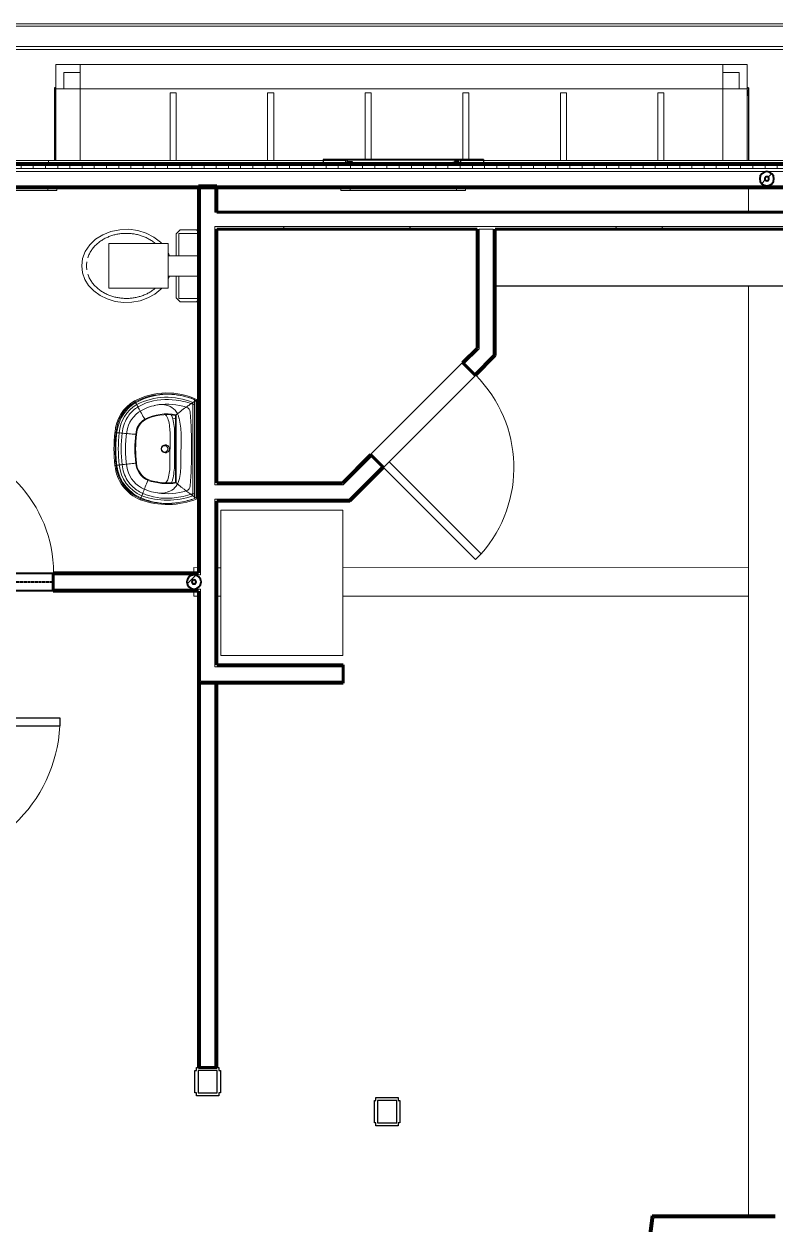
# Model space of a CAD drawing. Header units: inches. Extents: x -467 to 663, y -694 to -94.
# Drawn here: x 169.7 to 354.4, y -422.4 to -127.3 of the extents above; entities that cross this region are included whole.
import ezdxf

# ---------------------------------------------------------------- set-up
doc = ezdxf.new("R2010")
doc.units = ezdxf.units.IN
doc.header["$MEASUREMENT"] = 0
doc.linetypes.add('Hidden 1_8_', pattern=[0.1875, 0.125, -0.0625])
for name, color, linetype, lineweight in [('A-DOOR', 31, 'Continuous', 18), ('A-FLOR', 192, 'Continuous', 18), ('A-GLAZ', 151, 'Continuous', 18), ('A-ROOF-OTLN', 132, 'Continuous', 9), ('A-WALL', 113, 'Continuous', 18), ('A-WALL-PATT', 111, 'Continuous', 60), ('I-WALL', 2, 'Continuous', 18), ('P-SANR-FIXT', 6, 'Continuous', 9), ('Q-CASE', 31, 'Continuous', 9), ('Q-SPCQ', 91, 'Continuous', 9), ('S-BEAM', 12, 'Continuous', 9), ('S-COLS', 52, 'Continuous', 9)]:
    doc.layers.add(name, color=color, linetype=linetype, lineweight=lineweight)
pattern_1 = [(0, (-4388.044, -3140.384), (15.36, 3.84), [0.634, -10.886, 0.634, -10.886, -61.44]), (0, (-4388.044, -3140.384), (15.36, 3.84), [-23.04, 0.634, -22.406, 0.634, -10.886, -26.88]), (0, (-4388.044, -3140.384), (15.36, 3.84), [-57.6, 0.634, -7.046, 0.634, -18.566]), (120, (-4382.284, -3138.464), (-11.0055376, 11.3821502), [0.634, -10.886, 0.634, -10.886, -61.44]), (120, (-4382.284, -3138.464), (-11.0055376, 11.3821502), [-23.04, 0.634, -22.406, 0.634, -10.886, -26.88]), (120, (-4382.284, -3138.464), (-11.0055376, 11.3821502), [-57.6, 0.634, -7.046, 0.634, -18.566]), (240, (-4380.364, -3130.784), (-4.3544624, -15.2221502), [0.634, -10.886, 0.634, -10.886, -61.44]), (240, (-4380.364, -3130.784), (-4.3544624, -15.2221502), [-23.04, 0.634, -22.406, 0.634, -10.886, -26.88]), (240, (-4380.364, -3130.784), (-4.3544624, -15.2221502), [-57.6, 0.634, -7.046, 0.634, -18.566])]
pattern_2 = [(135, (-4388.044, -3140.384), (-4.242641, -4.242641), [])]
pattern_3 = [(0, (-4388.044, -3140.384), (0, 3), []), (90, (-4388.044, -3140.384), (-3, 2e-16), [])]

# ---------------------------------------------------------------- blocks, each defined once
blk = doc.blocks.new('Water Closet - Flush Tank - Private - Flushing Greater than 1_6 gpf-131814-1st Floor')
at = {"layer": 'P-SANR-FIXT'}
for p, q in [((0.5, 8.37), (1, 8.87)), ((1, 8.87), (5, 8.87)), ((5, 8.87), (6, 7.87)), ((0.63, 7.99), (5.38, 7.99)), ((0.63, 2.5), (0.63, 7.99)), ((5.38, 7.99), (5.38, 2.5)), ((6, 7.87), (6, 2.5)), ((7.68, 2.5), (7.99, 3.26)), ((8, -5.5), (8, 5.5)), ((8, 5.5), (22.59, 5.5)), ((22.59, 5.5), (22.59, -5.5)), ((8, 2.5), (0.63, 2.5)), ((0.63, 2.5), (0.63, -2.5)), ((0.63, -8), (0.63, -2.5)), ((0.63, -2.5), (8, -2.5)), ((5.38, -2.5), (5.38, -8)), ((6, -2.5), (6, -7.88)), ((7.99, -3.26), (7.68, -2.5)), ((22.59, -5.5), (8, -5.5)), ((1, -8.88), (0.5, -8.38)), ((5.38, -8), (0.63, -8)), ((6, -7.88), (5, -8.88)), ((5, -8.88), (1, -8.88))]:
    blk.add_line(p, q, dxfattribs=at)
at = {"layer": 'P-SANR-FIXT', "flags": 128}
for points in [[(9.56, 5.51), (9.78, 5.74), (11.25, 6.94), (12.96, 7.89), (14.86, 8.56), (16.88, 8.93), (18.95, 8.98), (20.99, 8.72), (22.94, 8.14), (24.72, 7.28), (26.27, 6.16), (27.54, 4.82), (28.48, 3.31), (29.06, 1.69), (29.25, 0)], [(29.25, 0), (29.02, -1.81), (28.36, -3.55), (27.27, -5.15), (25.82, -6.53), (24.06, -7.64), (22.06, -8.44), (19.9, -8.9), (17.67, -8.99), (15.47, -8.71), (13.38, -8.07), (11.49, -7.1), (9.88, -5.84), (9.56, -5.52)]]:
    blk.add_lwpolyline(points, dxfattribs=at)
at = {"layer": 'P-SANR-FIXT'}
for points, knots in [([(27.74, 2), (27.64, 2.32), (27.39, 2.95), (26.88, 3.83), (26.26, 4.64), (25.55, 5.36), (24.76, 6), (23.91, 6.55), (23.01, 7.01), (22.06, 7.39), (21.09, 7.67), (20.09, 7.87), (19.08, 7.99), (18.07, 8.01), (17.06, 7.96), (16.05, 7.81), (15.06, 7.58), (14.1, 7.26), (13.17, 6.86), (12.28, 6.37), (11.62, 5.89), (11.24, 5.6), (11.14, 5.52)], [-0.9130435, -0.9130435, -0.9130435, -0.9130435, -0.8695652, -0.826087, -0.7826087, -0.7391304, -0.6956522, -0.6521739, -0.6086957, -0.5652174, -0.5217391, -0.4782609, -0.4347826, -0.3913043, -0.3478261, -0.3043478, -0.2608696, -0.2173913, -0.173913, -0.1304348, -0.0869565, -0.0695933, -0.0695933, -0.0695933, -0.0695933]), ([(11.15, -5.51), (11.25, -5.6), (11.61, -5.9), (12.28, -6.36), (13.17, -6.86), (14.1, -7.26), (15.06, -7.58), (16.05, -7.81), (17.06, -7.96), (18.07, -8.01), (19.08, -7.99), (20.09, -7.87), (21.09, -7.67), (22.06, -7.39), (23.01, -7.01), (23.91, -6.55), (24.76, -6), (25.55, -5.36), (26.26, -4.64), (26.88, -3.83), (27.39, -2.95), (27.63, -2.32), (27.74, -2)], [-0.9304067, -0.9304067, -0.9304067, -0.9304067, -0.9130435, -0.8695652, -0.826087, -0.7826087, -0.7391304, -0.6956522, -0.6521739, -0.6086957, -0.5652174, -0.5217391, -0.4782609, -0.4347826, -0.3913043, -0.3478261, -0.3043478, -0.2608696, -0.2173913, -0.173913, -0.1304348, -0.0869565, -0.0869565, -0.0869565, -0.0869565])]:
    blk.add_open_spline(points, degree=3, knots=knots, dxfattribs=at)
for points in [[(28.05, 0), (28.05, 0.34), (28.02, 0.68), (27.97, 1.01)], [(27.97, -1.01), (28.02, -0.68), (28.05, -0.34), (28.05, 0)]]:
    blk.add_open_spline(points, degree=3, dxfattribs=at)
blk = doc.blocks.new('casement-unique_equal - 17_ x 28-3_8_-1188492-1st Floor')
at = {"layer": 'A-GLAZ', "lineweight": 30}
for p, q in [((10.25, 3.31), (-7.62, 3.31)), ((8.25, 3.06), (8.25, 3)), ((9.37, 3.06), (8.25, 3.06)), ((9.75, 3.31), (9.37, 3.06)), ((10.25, 3.31), (10.25, 3)), ((10.25, 3), (10.25, 3.31))]:
    blk.add_line(p, q, dxfattribs=at)
blk = doc.blocks.new('Refrigerator - Ref-224845-1st Floor')
at = {"layer": 'Q-SPCQ'}
for p, q in [((-17.88, 15.58), (17.87, 15.58)), ((-17.88, -14.42), (-17.88, 15.58)), ((17.87, 15.58), (17.87, -14.42)), ((17.87, -14.42), (-17.88, -14.42))]:
    blk.add_line(p, q, dxfattribs=at)
blk = doc.blocks.new('Casework 12 - Casework 1-210789-1st Floor')
at = {"layer": 'Q-CASE', "lineweight": 30}
for p, q in [((184.49, 281.3), (189.38, 487.61)), ((189.38, 487.61), (203.38, 487.28)), ((203.38, 487.28), (198.48, 280.97)), ((198.48, 280.97), (184.49, 281.3))]:
    blk.add_line(p, q, dxfattribs=at)
blk = doc.blocks.new('Single-Flush - 32_ x 84_-320254-1st Floor')
at = {"layer": 'A-DOOR', "lineweight": 30}
for p, q in [((14, -2.25), (14, -34.25)), ((16, -2.25), (14, -2.25)), ((16, -2.25), (16, -34.25)), ((16, -34.25), (14, -34.25))]:
    blk.add_line(p, q, dxfattribs=at)
at = {"layer": 'A-DOOR', "lineweight": 9}
blk.add_arc((16, -2.25), 32.07, 180, 266.4241, dxfattribs=at)
blk = doc.blocks.new('Single-Flush - 36_ x 80_-454776-1st Floor')
at = {"layer": 'A-DOOR', "lineweight": 30}
for p, q in [((16, -2.25), (16, -38.26)), ((18, -2.25), (16, -2.25)), ((18, -2.25), (18, -38.26)), ((18, -38.26), (16, -38.26))]:
    blk.add_line(p, q, dxfattribs=at)
at = {"layer": 'A-DOOR', "lineweight": 9}
blk.add_arc((18, -2.25), 36.07, 180, 266.8211, dxfattribs=at)
blk = doc.blocks.new('Walls 4 - Walls 1-420947-1st Floor')
at = {"layer": 'A-WALL'}
for p, q in [((170.11, 386.64), (167.42, 273.26)), ((166.74, 244.9), (165.01, 171.79)), ((165.01, 171.79), (164.18, 136.87)), ((165.69, 171.78), (165.01, 171.79))]:
    blk.add_line(p, q, dxfattribs=at)
blk = doc.blocks.new('Single-Flush - 32_ x HIGH-1422857-1st Floor')
at = {"layer": 'A-DOOR', "lineweight": 30}
for p, q in [((14, 2.25), (14, 34.25)), ((16, 34.25), (14, 34.25)), ((16, 2.25), (16, 34.25)), ((16, 2.25), (14, 2.25))]:
    blk.add_line(p, q, dxfattribs=at)
at = {"layer": 'A-DOOR', "lineweight": 9}
blk.add_arc((16, 2.25), 32.07, 93.5759, 180, dxfattribs=at)
blk = doc.blocks.new('HSS-Round Hollow Structural Section-Column - HSS 3_500 x 0_188-959943-1st Floor')
at = {"layer": 'S-COLS'}
h = blk.add_hatch(dxfattribs=at)
h.set_pattern_fill('FP_10', color=256, style=0, pattern_type=2)
h.set_pattern_definition([(45, (-4740.453, -2975.001), (-4.7517576, 4.7517576), []), (45, (-4740.453, -2967.801), (-4.7517576, 4.7517576), [])])
h.paths.add_polyline_path([(0, -1.75), (0.88, -1.52), (1.52, -0.87), (1.75, 0), (1.52, 0.88), (0.88, 1.52), (0, 1.75), (-0.87, 1.52), (-1.52, 0.88), (-1.75, 0), (-1.52, -0.87), (-0.87, -1.52)], flags=0)
h.paths.add_polyline_path([(0, -0.51), (-0.36, -0.36), (-0.51, 0), (-0.36, 0.36), (0, 0.51), (0.36, 0.36), (0.51, 0), (0.36, -0.36)], flags=0)
at = {"layer": 'S-COLS', "lineweight": 40}
for radius, start, end in [(1.75, 0, 180), (0.508, 0, 180), (0.508, 180, 0), (1.75, 180, 0)]:
    blk.add_arc((0, 0), radius, start, end, dxfattribs=at)
blk = doc.blocks.new('Dimension Lumber - 2x8-959160-1st Floor')
at = {"layer": 'S-BEAM'}
for p, q in [((-60.125, 0.75), (-60.125, -0.75)), ((-60.125, 0.75), (-43.5, 0.75)), ((-60.125, -0.75), (-43.5, -0.75))]:
    blk.add_line(p, q, dxfattribs=at)
blk = doc.blocks.new('Dimension Lumber - 2x8-V2-1st Floor')
at = {"layer": 'S-BEAM'}
for p, q in [((-60.125, 0.75), (-60.125, -0.75)), ((-60.125, 0.75), (-43.7495, 0.75)), ((-60.125, -0.75), (-43.7495, -0.75))]:
    blk.add_line(p, q, dxfattribs=at)
blk = doc.blocks.new('W-Wide Flange - W6X12-1178141-1st Floor')
at = {"layer": 'S-BEAM'}
for p, q in [((-140.5, 2), (-93, 2)), ((-88.5, 2), (-68.25, 2)), ((-61.375, 2), (-29.375, 2)), ((-140.5, -2), (-93, -2)), ((-88.5, -2), (-68.25, -2)), ((-61.375, -2), (-29.375, -2))]:
    blk.add_line(p, q, dxfattribs=at)
at = {"layer": 'S-BEAM', "linetype": 'Hidden 1_8_'}
for p, q in [((-140.5, 0.115), (-93, 0.115)), ((-88.5, 0.115), (-68.25, 0.115)), ((-61.375, 0.115), (-29.375, 0.115)), ((-140.5, -0.115), (-93, -0.115)), ((-88.5, -0.115), (-68.25, -0.115)), ((-61.375, -0.115), (-29.375, -0.115))]:
    blk.add_line(p, q, dxfattribs=at)
blk = doc.blocks.new('Casework 5 - Casework 5-830777-1st Floor')
at = {"layer": 'Q-CASE'}
for p, q in [((176.06, 352.83), (182.05, 352.69)), ((200.17, 352.26), (427.74, 346.86)), ((181.84, 343.69), (175.84, 343.83)), ((428.52, 337.83), (199.96, 343.26))]:
    blk.add_line(p, q, dxfattribs=at)
blk = doc.blocks.new('Casework 33 - Casework 5-959053-1st Floor')
at = {"layer": 'Q-CASE'}
for p, q in [((229.98, 334.33), (229.95, 333.08)), ((229.98, 334.33), (231.1, 334.3)), ((235.6, 334.19), (236.6, 334.17)), ((266.59, 333.46), (366.38, 331.09)), ((229.84, 328.58), (229.81, 327.33)), ((230.93, 327.3), (229.81, 327.33)), ((236.43, 327.17), (235.43, 327.2)), ((366.21, 324.09), (266.42, 326.46))]:
    blk.add_line(p, q, dxfattribs=at)
blk = doc.blocks.new('Window-Awning-Andersen-400_Series - 28-3_8_ x 20-1_2_-V7-1st Floor')
at = {"layer": 'A-GLAZ', "lineweight": 30}
for p, q in [((-19.69, 4), (-19.69, 3)), ((19.69, 4), (-19.69, 4)), ((-19.69, 4), (-19.69, 3.75)), ((-19.19, 4), (-18.81, 4)), ((-18.81, 4), (-13.94, 4)), ((14.19, 3.81), (-14.19, 3.81)), ((-14.19, 3.81), (-14.19, 3)), ((-13.94, 4), (-13.94, 3.81)), ((-13.7, 3.28), (-13.7, 3.81)), ((-13.66, 3), (-13.7, 3.28)), ((-13.61, 3.5), (-12.62, 3.5)), ((-13.61, 3.31), (-13.61, 3.5)), ((-13.53, 3), (-13.61, 3.31)), ((-12.62, 3.5), (-12.56, 3.25)), ((-12.56, 3.25), (-12.21, 3.25)), ((-12.56, 3.25), (-12.56, 3)), ((-12.21, 3.25), (-12.04, 3)), ((12.21, 3.25), (12.04, 3)), ((12.56, 3.25), (12.21, 3.25)), ((12.62, 3.5), (12.56, 3.25)), ((12.56, 3.25), (12.56, 3)), ((13.61, 3.5), (12.62, 3.5)), ((13.53, 3), (13.61, 3.31)), ((13.61, 3.31), (13.61, 3.5)), ((13.66, 3), (13.7, 3.28)), ((13.7, 3.28), (13.7, 3.81)), ((13.94, 4), (13.94, 3.81)), ((18.81, 4), (13.94, 4)), ((14.19, 3), (14.19, 3.81)), ((19.19, 4), (18.81, 4)), ((19.69, 4), (19.69, 3)), ((19.69, 3.75), (19.69, 4))]:
    blk.add_line(p, q, dxfattribs=at)
at = {"layer": 'A-GLAZ', "lineweight": 9}
for p, q in [((-15.34, -3), (-15.34, -3.63)), ((-15.34, -3.63), (15.34, -3.63)), ((-13.09, -3), (-13.09, -3.63)), ((13.09, -3), (13.09, -3.63)), ((15.34, -3.63), (15.34, -3))]:
    blk.add_line(p, q, dxfattribs=at)
blk = doc.blocks.new('casement-unique_equal - 17_ x 28-3_8_-1188571-1st Floor')
at = {"layer": 'A-GLAZ', "lineweight": 30}
for p, q in [((10.25, -3.31), (-7.62, -3.31)), ((8.25, -3.06), (8.25, -3)), ((9.37, -3.06), (8.25, -3.06)), ((9.75, -3.31), (9.37, -3.06)), ((10.25, -3.31), (10.25, -3)), ((10.25, -3), (10.25, -3.31))]:
    blk.add_line(p, q, dxfattribs=at)
blk = doc.blocks.new('Window-Awning-Andersen-400_Series - 31-1_2_ x 31-1_2_-V10-1st Floor')
at = {"layer": 'A-GLAZ', "lineweight": 30}
for p, q in [((-21.25, 3.062), (-21.25, 3)), ((21.25, 3.062), (-21.25, 3.062)), ((-21.25, 3.062), (-21.25, 3)), ((-20.75, 3.062), (-20.375, 3.062)), ((-20.375, 3.062), (-15.5, 3.062)), ((-15.5, 3.062), (-15.5, 3)), ((15.5, 3.062), (15.5, 3)), ((20.375, 3.062), (15.5, 3.062)), ((20.75, 3.062), (20.375, 3.062)), ((21.25, 3.062), (21.25, 3)), ((21.25, 3), (21.25, 3.062))]:
    blk.add_line(p, q, dxfattribs=at)
at = {"layer": 'A-GLAZ', "lineweight": 9}
for p, q in [((-16.90625, -3), (-16.90625, -3.625)), ((-16.90625, -3.625), (16.90625, -3.625)), ((-14.65625, -3), (-14.65625, -3.625)), ((14.65625, -3), (14.65625, -3.625)), ((16.90625, -3.625), (16.90625, -3))]:
    blk.add_line(p, q, dxfattribs=at)
blk = doc.blocks.new('Casework 43 - Casework 16-1373929-1st Floor')
at = {"layer": 'Q-CASE', "lineweight": 30}
for p, q in [((388.81, 202.93), (388.94, 208.42)), ((388.94, 208.42), (389.69, 208.41)), ((389.68, 208.03), (389.57, 203.28)), ((395.18, 207.9), (389.68, 208.03)), ((389.69, 208.41), (389.7, 208.78)), ((389.7, 208.78), (395.2, 208.65)), ((395.07, 203.15), (395.18, 207.9)), ((395.2, 208.65), (395.19, 208.28)), ((395.19, 208.28), (395.94, 208.26)), ((395.94, 208.26), (395.81, 202.76)), ((389.56, 202.91), (388.81, 202.93)), ((389.55, 202.53), (389.56, 202.91)), ((395.05, 202.4), (389.55, 202.53)), ((389.57, 203.28), (395.07, 203.15)), ((395.06, 202.78), (395.05, 202.4)), ((395.81, 202.76), (395.06, 202.78))]:
    blk.add_line(p, q, dxfattribs=at)
blk = doc.blocks.new('Pedestal Sink-3D - Pedistal Sink-207040-1st Floor')
at = {"layer": 'P-SANR-FIXT'}
for p, q in [((-12.19, 0.16), (12.19, 0.16)), ((-12.1, 0.8), (12.25, 0.8)), ((-11.93, 0.53), (12.06, 0.53)), ((-11.41, -0.25), (11.52, -0.25)), ((-8.4, -4.34), (8.36, -4.34)), ((-8.25, -4.52), (8.2, -4.52)), ((-3.64, -3.17), (3.82, -3.22)), ((-3.64, -4.52), (-3.64, -4.75)), ((3.81, -4.79), (-3.64, -4.75)), ((-3.64, -5.87), (3.81, -5.91)), ((3.81, -5.91), (-3.64, -5.87)), ((3.81, -4.79), (3.81, -4.52))]:
    blk.add_line(p, q, dxfattribs=at)
at = {"layer": 'P-SANR-FIXT', "flags": 128}
for points in [[(12.06, 0.53), (12.09, 0.57), (12.11, 0.6), (12.13, 0.64), (12.16, 0.67), (12.18, 0.7), (12.2, 0.74), (12.22, 0.77), (12.25, 0.8)], [(-7.57, -4.52), (-7.52, -4.71), (-7.41, -5.23)], [(-11.6, -14.46), (-11.72, -14.52), (-11.84, -14.59)], [(12.26, -13.12), (12.39, -13.17), (12.51, -13.22)], [(-4.01, -19.16), (-4.02, -19.29), (-4.04, -19.43)], [(4.06, -19.42), (4.04, -19.29), (4.03, -19.16)]]:
    blk.add_lwpolyline(points, dxfattribs=at)
at = {"layer": 'P-SANR-FIXT'}
for centre, radius, start, end in [((3.68, -6.63), 17.44, 154.783, 207.1648), ((3.68, -6.63), 17.17, 155.3529, 207.1428), ((10.34, -7.77), 23.88, 160.6048, 169.1959), ((11.7, -7.71), 23.91, 160.7878, 172.0419), ((-11.7, -7.71), 23.91, 7.9581, 19.2122), ((-6.08, -6.56), 19.48, 340.3201, 21.344), ((-10.34, -7.77), 23.88, 10.8041, 19.3952), ((-6.08, -6.56), 19.75, 340.299, 21.8795), ((3.68, -6.63), 16.38, 157.1072, 207.0735), ((4.73, -6.61), 15.73, 162.394, 188.1263), ((-9.01, -2.24), 1.31, 90, 162.9401), ((0.01, -115.42), 114.85, 85.4767, 94.5003), ((9.06, -2.25), 1.32, 16.8552, 90), ((-4.72, -6.45), 15.73, 351.1305, 16.919), ((-6.08, -6.56), 18.7, 340.3859, 19.705), ((2.79, -6.45), 16.22, 168.7744, 209.9398), ((2.94, -6.72), 15.09, 171.1616, 199.4009), ((-6.78, -7.71), 4.11, 101.3196, 161.2392), ((3.68, -6.63), 12.29, 169.2908, 206.5212), ((3.68, -6.63), 12.12, 169.978, 206.4858), ((-6.78, -8.46), 3.3, 100.9598, 118.7508), ((-3.64, -19.09), 15.92, 90.0001, 104.3615), ((-3.64, -19.85), 15.1, 90.0087, 104.447), ((-3.64, -19.85), 13.98, 90.0215, 104.5987), ((-3.64, -19.85), 13.98, 90.0222, 104.5987), ((3.82, -19.89), 15.1, 75.6385, 90.0085), ((3.82, -19.13), 15.92, 75.6385, 89.9999), ((-6.08, -6.56), 14.43, 340.9172, 8.1248), ((6.78, -8.33), 3.17, 61.5388, 75.6385), ((-6.08, -6.56), 14.61, 340.8866, 8.7227), ((6.78, -7.57), 3.98, 17.3386, 75.6385), ((-2.79, -6.45), 16.22, 330.0602, 11.2256), ((-2.94, -6.72), 15.09, 340.5991, 8.8384), ((-5.17, -8.06), 5.75, 163.0949, 197.6051), ((1.27, -7.04), 12.24, 188.4479, 208.712), ((-6.78, -8.46), 2.18, 100.1377, 138.357), ((-6.78, -8.46), 2.18, 100.1377, 138.4433), ((-0.02, -7.06), 0.989, 360, 180), ((-0.02, -7.06), 0.989, 180, 360), ((-0.02, -7.22), 0.779, 0, 180), ((-0.02, -7.22), 0.779, 180, 360), ((3.82, -19.89), 13.98, 75.6385, 90.0212), ((3.82, -19.89), 13.98, 75.6385, 90.0219), ((6.78, -8.33), 2.04, 40.2417, 75.6385), ((6.78, -8.33), 2.04, 40.225, 75.6385), ((-6.08, -6.56), 14.43, 358.6242, 359.3786), ((5.12, -8.19), 5.74, 347.6871, 18.363), ((-0.11, -7.57), 11.94, 200.4043, 214.722), ((3.11, -9.28), 4.87, 274.5565, 335.7864), ((3.11, -9.28), 5.05, 274.6003, 335.8762), ((-6.08, -6.56), 14.43, 349.6632, 350.4174), ((-1.19, -7.34), 12.11, 332.5892, 352.7278), ((0.11, -7.57), 11.94, 325.278, 339.5957), ((-3.43, -9.74), 9.7, 209.9564, 266.4278), ((-3.43, -9.74), 9.43, 209.9962, 266.4745), ((-3.11, -9.25), 9.73, 212.9711, 238.764), ((-3.43, -9.74), 8.65, 210.1249, 266.6242), ((-3.69, -9.75), 7.76, 216.5765, 239.0586), ((-3.14, -9.36), 7.25, 209.3772, 261.4352), ((-3.43, -9.74), 4.56, 211.3736, 268.0085), ((-3.43, -9.74), 4.38, 211.4703, 268.1119), ((-3.43, -9.74), 4.38, 229.6811, 230.8697), ((-3.43, -9.74), 4.38, 248.7112, 249.8994), ((0, 14.16), 28.68, 262.8113, 277.0475), ((0, 14.16), 28.51, 262.7952, 277.0551), ((0, 14.16), 28.51, 269.6402, 270.2099), ((3.11, -9.28), 9.13, 275.2108, 337.095), ((3.11, -9.28), 9.92, 275.2793, 337.2269), ((3.11, -9.28), 10.19, 275.3008, 337.268), ((3.23, -9.34), 7.27, 278.5486, 330.5222), ((3.11, -9.28), 4.87, 289.4031, 290.3617), ((3.11, -9.28), 4.87, 304.4191, 305.9225), ((3.11, -9.28), 4.87, 319.752, 320.9387), ((2.96, -8.94), 8.83, 302.3166, 322.0483), ((1.04, -7.12), 12.63, 304.2387, 324.0263), ((-2.96, -9.08), 9.95, 238.587, 261.6393), ((-2.68, -7.8), 9.95, 239.8171, 262.8407), ((0.02, 14.21), 31.03, 262.1334, 277.9372), ((0, 14.32), 32.23, 263.0175, 276.9826), ((2.68, -7.8), 9.95, 277.1596, 300.1829), ((2.96, -9.08), 9.95, 278.3607, 301.413), ((0, 13.98), 33.2, 261.9208, 278.0793), ((0, 14.16), 33.83, 263.1488, 276.8863), ((0, 14.16), 33.56, 263.1355, 276.8927), ((0, 14.16), 32.77, 263.0947, 276.9123)]:
    blk.add_arc(centre, radius, start, end, dxfattribs=at)
blk.add_ellipse((69.4, 31.14), major_axis=(90.61, 0), ratio=0.766044, start_param=3.593958, end_param=3.598285, dxfattribs=at)
for points, knots in [([(-11.41, -0.25), (-11.44, -0.21), (-11.49, -0.13), (-11.57, -0.01), (-11.66, 0.12), (-11.77, 0.3), (-11.88, 0.45), (-11.93, 0.53)], [0, 0, 0, 0, 0.25, 0.375, 0.5, 0.75, 1, 1, 1, 1]), ([(-8.4, -4.34), (-8.79, -3.87), (-9.52, -2.94), (-10.38, -1.77), (-11, -0.87), (-11.29, -0.44), (-11.41, -0.25)], [0, 0, 0, 0, 0.285714, 0.571429, 0.785714, 1, 1, 1, 1]), ([(8.36, -4.34), (8.71, -3.93), (9.22, -3.31), (9.82, -2.55), (10.25, -2), (10.63, -1.48), (11.09, -0.86), (11.37, -0.47), (11.52, -0.25)], [-1, -1, -1, -1, -0.75, -0.625, -0.5, -0.375, -0.25, 0, 0, 0, 0]), ([(-10.91, -14.08), (-10.98, -14.12), (-11.13, -14.2), (-11.38, -14.34), (-11.53, -14.42), (-11.6, -14.46)], [-1, -1, -1, -1, -0.5, -0.25, 0, 0, 0, 0]), ([(11.53, -12.83), (11.6, -12.86), (11.76, -12.92), (12.03, -13.03), (12.18, -13.09), (12.26, -13.12)], [-1, -1, -1, -1, -0.5, -0.25, 0, 0, 0, 0]), ([(-3.94, -18.37), (-3.95, -18.45), (-3.96, -18.62), (-3.99, -18.91), (-4, -19.07), (-4.01, -19.16)], [-1, -1, -1, -1, -0.5, -0.25, 0, 0, 0, 0])]:
    blk.add_open_spline(points, degree=3, knots=knots, dxfattribs=at)
for points in [[(11.52, -0.25), (11.56, -0.2), (11.65, -0.07), (11.84, 0.21), (11.99, 0.42), (12.06, 0.53)], [(7.72, -11.34), (8.29, -11.56), (9.35, -11.98), (10.66, -12.49), (11.28, -12.74), (11.53, -12.83)], [(-7.32, -12.12), (-7.85, -12.41), (-8.86, -12.96), (-10.09, -13.64), (-10.68, -13.96), (-10.91, -14.08)], [(-3.59, -14.3), (-3.64, -14.91), (-3.73, -16.05), (-3.86, -17.44), (-3.92, -18.11), (-3.94, -18.37)], [(3.94, -18.37), (3.93, -18.24), (3.9, -17.95), (3.84, -17.4), (3.77, -16.75), (3.69, -16.01), (3.61, -15.2), (3.55, -14.61), (3.52, -14.31)], [(4.03, -19.16), (4.02, -19.07), (4, -18.91), (3.98, -18.69), (3.96, -18.51), (3.95, -18.41), (3.94, -18.37)]]:
    blk.add_open_spline(points, degree=3, dxfattribs=at)
blk = doc.blocks.new('Casework 6 - Casework 16-1428442-1st Floor')
at = {"layer": 'Q-CASE', "lineweight": 30}
for p, q in [((389.79, 244.29), (389.92, 249.79)), ((389.92, 249.79), (390.67, 249.77)), ((390.66, 249.4), (390.55, 244.65)), ((396.16, 249.26), (390.66, 249.4)), ((390.67, 249.77), (390.68, 250.15)), ((390.68, 250.15), (396.18, 250.01)), ((396.05, 244.52), (396.16, 249.26)), ((396.18, 250.01), (396.17, 249.64)), ((396.17, 249.64), (396.92, 249.62)), ((396.92, 249.62), (396.79, 244.12)), ((390.54, 244.27), (389.79, 244.29)), ((390.53, 243.9), (390.54, 244.27)), ((396.03, 243.77), (390.53, 243.9)), ((390.55, 244.65), (396.05, 244.52)), ((396.04, 244.14), (396.03, 243.77)), ((396.79, 244.12), (396.04, 244.14))]:
    blk.add_line(p, q, dxfattribs=at)

msp = doc.modelspace()

# ---------------------------------------------------------------- hatches: boundary and pattern name
at = {"layer": 'A-WALL-PATT', "lineweight": 9}
h = msp.add_hatch(dxfattribs=at)
h.set_pattern_fill('FP_2', color=256, style=0, pattern_type=2)
h.set_pattern_definition(pattern_2)
h.paths.add_polyline_path([(180.47, -162.13), (180.47, -161.63), (65.72, -161.63), (65.72, -162.13), (173.46, -162.13)], flags=0)
h = msp.add_hatch(dxfattribs=at)
h.set_pattern_fill('FP_3', color=256, style=0, pattern_type=2)
h.set_pattern_definition(pattern_3)
h.paths.add_polyline_path([(180.47, -162.88), (180.47, -162.13), (65.72, -162.13), (65.72, -162.88), (173.46, -162.88)], flags=0)
h = msp.add_hatch(dxfattribs=at)
h.set_pattern_fill('FP_2', color=256, style=0, pattern_type=2)
h.set_pattern_definition(pattern_2)
h.paths.add_polyline_path([(344.6, -162.13), (344.6, -161.63), (180.47, -161.63), (180.47, -162.13), (338.11, -162.13)], flags=0)
h = msp.add_hatch(dxfattribs=at)
h.set_pattern_fill('FP_3', color=256, style=0, pattern_type=2)
h.set_pattern_definition(pattern_3)
h.paths.add_polyline_path([(344.6, -162.88), (344.6, -162.13), (180.47, -162.13), (180.47, -162.88), (338.11, -162.88)], flags=0)
h = msp.add_hatch(dxfattribs=at)
h.set_pattern_fill('FP_2', color=256, style=0, pattern_type=2)
h.set_pattern_definition(pattern_2)
h.paths.add_polyline_path([(497.47, -162.13), (497.97, -162.13), (497.97, -161.63), (344.6, -161.63), (344.6, -162.13), (493.61, -162.13)], flags=0)
h = msp.add_hatch(dxfattribs=at)
h.set_pattern_fill('FP_3', color=256, style=0, pattern_type=2)
h.set_pattern_definition(pattern_3)
h.paths.add_polyline_path([(496.72, -162.88), (497.47, -162.88), (497.47, -162.13), (344.6, -162.13), (344.6, -162.88), (493.61, -162.88)], flags=0)
h = msp.add_hatch(dxfattribs=at)
h.set_pattern_fill('FP_1', color=256, style=0, pattern_type=2)
h.set_pattern_definition(pattern_1)
h.paths.add_polyline_path([(180.47, -167.63), (180.47, -167.13), (117.22, -167.13), (117.22, -167.63), (173.46, -167.63)], flags=0)
h.paths.add_polyline_path([(113.72, -167.63), (113.72, -167.13), (65.72, -167.13), (65.72, -167.63), (113.22, -167.63)], flags=0)
h = msp.add_hatch(dxfattribs=at)
h.set_pattern_fill('FP_1', color=256, style=0, pattern_type=2)
h.set_pattern_definition(pattern_1)
h.paths.add_polyline_path([(344.6, -167.63), (344.6, -167.13), (180.47, -167.13), (180.47, -167.63), (338.11, -167.63)], flags=0)
h = msp.add_hatch(dxfattribs=at)
h.set_pattern_fill('FP_1', color=256, style=0, pattern_type=2)
h.set_pattern_definition(pattern_1)
h.paths.add_polyline_path([(212.6, -289.38), (213.1, -289.38), (213.1, -266.26), (212.6, -266.26), (212.6, -287.34)], flags=0)
h.paths.add_polyline_path([(212.6, -262.76), (213.1, -262.76), (213.1, -167.13), (212.6, -167.13), (212.6, -262.26)], flags=0)
h = msp.add_hatch(dxfattribs=at)
h.set_pattern_fill('FP_1', color=256, style=0, pattern_type=2)
h.set_pattern_definition(pattern_1)
h.paths.add_polyline_path([(216.6, -285.38), (217.1, -285.38), (217.1, -244.13), (216.6, -244.13), (216.6, -268.02)], flags=0)
h.paths.add_polyline_path([(217.1, -240.63), (217.1, -177.13), (216.6, -177.13), (216.6, -240.63)], flags=0)
h.paths.add_polyline_path([(217.1, -173.63), (217.1, -167.13), (216.6, -167.13), (216.6, -173.63)], flags=0)
h = msp.add_hatch(dxfattribs=at)
h.set_pattern_fill('FP_1', color=256, style=0, pattern_type=2)
h.set_pattern_definition(pattern_1)
h.paths.add_polyline_path([(489.97, -167.63), (490.47, -167.63), (490.47, -167.13), (344.6, -167.13), (344.6, -167.63), (484.46, -167.63)], flags=0)
h = msp.add_hatch(dxfattribs=at)
h.set_pattern_fill('FP_1', color=256, style=0, pattern_type=2)
h.set_pattern_definition(pattern_1)
h.paths.add_polyline_path([(489.97, -177.76), (489.97, -177.13), (217.1, -177.13), (217.1, -177.76), (484.46, -177.76)], flags=0)
h = msp.add_hatch(dxfattribs=at)
h.set_pattern_fill('FP_1', color=256, style=0, pattern_type=2)
h.set_pattern_definition(pattern_1)
h.paths.add_polyline_path([(281.1, -207.02), (281.6, -206.52), (281.6, -177.76), (281.1, -177.76)], flags=0)
h = msp.add_hatch(dxfattribs=at)
h.set_pattern_fill('FP_1', color=256, style=0, pattern_type=2)
h.set_pattern_definition(pattern_1)
h.paths.add_polyline_path([(285.1, -208.68), (285.6, -208.18), (285.6, -177.76), (285.1, -177.76), (285.1, -203.73)], flags=0)
h = msp.add_hatch(dxfattribs=at)
h.set_pattern_fill('FP_1', color=256, style=0, pattern_type=2)
h.set_pattern_definition(pattern_1)
h.paths.add_polyline_path([(249.14, -244.63), (249.85, -244.63), (258.1, -236.38), (257.75, -236.03), (249.64, -244.13)], flags=0)
h.paths.add_polyline_path([(280.73, -213.75), (285.6, -208.88), (285.6, -208.18), (280.37, -213.4)], flags=0)
h = msp.add_hatch(dxfattribs=at)
h.set_pattern_fill('FP_1', color=256, style=0, pattern_type=2)
h.set_pattern_definition(pattern_1)
h.paths.add_polyline_path([(247.48, -240.63), (247.98, -240.13), (217.1, -240.13), (217.1, -240.63), (228.34, -240.63)], flags=0)
h = msp.add_hatch(dxfattribs=at)
h.set_pattern_fill('FP_1', color=256, style=0, pattern_type=2)
h.set_pattern_definition(pattern_1)
h.paths.add_polyline_path([(249.14, -244.63), (249.64, -244.13), (217.1, -244.13), (217.1, -244.63), (243.48, -244.63)], flags=0)
h = msp.add_hatch(dxfattribs=at)
h.set_pattern_fill('FP_1', color=256, style=0, pattern_type=2)
h.set_pattern_definition(pattern_1)
h.paths.add_polyline_path([(212.6, -262.76), (212.6, -262.26), (176.85, -262.26), (176.85, -262.76), (210.05, -262.76)], flags=0)
h.paths.add_polyline_path([(142.47, -262.76), (144.85, -262.76), (144.85, -262.26), (142.47, -262.26)], flags=0)
h = msp.add_hatch(dxfattribs=at)
h.set_pattern_fill('FP_1', color=256, style=0, pattern_type=2)
h.set_pattern_definition(pattern_1)
h.paths.add_polyline_path([(191.75, -266.76), (212.6, -266.76), (212.6, -266.26), (176.85, -266.26), (176.85, -266.76)], flags=0)
h.paths.add_polyline_path([(142.47, -266.76), (144.85, -266.76), (144.85, -266.26), (142.47, -266.26)], flags=0)
h = msp.add_hatch(dxfattribs=at)
h.set_pattern_fill('FP_1', color=256, style=0, pattern_type=2)
h.set_pattern_definition(pattern_1)
h.paths.add_polyline_path([(248.16, -285.38), (248.16, -284.88), (217.1, -284.88), (217.1, -285.38), (228.34, -285.38)], flags=0)
h = msp.add_hatch(dxfattribs=at)
h.set_pattern_fill('FP_1', color=256, style=0, pattern_type=2)
h.set_pattern_definition(pattern_1)
h.paths.add_polyline_path([(248.16, -289.38), (248.16, -288.88), (213.1, -288.88), (213.1, -289.38), (228.34, -289.38)], flags=0)
h = msp.add_hatch(dxfattribs=at)
h.set_pattern_fill('FP_1', color=256, style=0, pattern_type=2)
h.set_pattern_definition(pattern_1)
h.paths.add_polyline_path([(213.1, -383.88), (213.1, -289.38), (212.6, -289.38), (212.6, -383.88)], flags=0)
h = msp.add_hatch(dxfattribs=at)
h.set_pattern_fill('FP_1', color=256, style=0, pattern_type=2)
h.set_pattern_definition(pattern_1)
h.paths.add_polyline_path([(217.1, -383.88), (217.1, -289.38), (216.6, -289.38), (216.6, -383.88)], flags=0)
h = msp.add_hatch(dxfattribs=at)
h.set_pattern_fill('FP_1', color=256, style=0, pattern_type=2)
h.set_pattern_definition(pattern_1)
h.paths.add_polyline_path([(298.47, -625.05), (298.71, -623.16), (298.22, -623.09), (297.97, -625.05)], flags=0)
h.paths.add_polyline_path([(302.72, -591.91), (303.35, -586.95), (302.86, -586.89), (302.22, -591.85), (302.37, -591.87)], flags=0)
h.paths.add_polyline_path([(307.36, -555.71), (307.99, -550.75), (307.5, -550.69), (306.86, -555.64), (307.01, -555.66)], flags=0)
h.paths.add_polyline_path([(312, -519.5), (312.64, -514.55), (312.14, -514.48), (311.5, -519.44), (311.65, -519.46)], flags=0)
h.paths.add_polyline_path([(316.64, -483.3), (324.64, -420.88), (324.14, -420.88), (316.14, -483.24), (316.29, -483.26)], flags=0)
h = msp.add_hatch(dxfattribs=at)
h.set_pattern_fill('FP_1', color=256, style=0, pattern_type=2)
h.set_pattern_definition(pattern_1)
h.paths.add_polyline_path([(489.97, -420.88), (490.47, -420.88), (490.47, -420.38), (489.97, -420.38), (489.97, -420.69), (489.35, -420.69), (489.35, -420.38), (488.72, -420.38), (488.72, -420.88), (489.35, -420.88)], flags=0)
h.paths.add_polyline_path([(459.19, -420.88), (460.35, -420.88), (460.35, -420.38), (455.35, -420.38), (455.35, -420.88), (456.5, -420.88)], flags=0)
h.paths.add_polyline_path([(425.82, -420.88), (426.97, -420.88), (426.97, -420.38), (404.91, -420.38), (404.91, -420.88), (411.29, -420.88)], flags=0)
h.paths.add_polyline_path([(354.41, -420.88), (354.41, -420.38), (324.2, -420.38), (324.14, -420.88), (338.11, -420.88)], flags=0)
at = {"layer": 'S-COLS'}
h = msp.add_hatch(dxfattribs=at)
h.set_pattern_fill('FP_4', color=256, style=0, pattern_type=2)
h.set_pattern_definition([(45, (-4388.044, -3140.384), (-4.7517576, 4.7517576), []), (45, (-4388.044, -3133.184), (-4.7517576, 4.7517576), [])])
h.paths.add_polyline_path([(211.47, -266.26), (212.35, -266.02), (212.99, -265.38), (213.22, -264.51), (212.99, -263.63), (212.35, -262.99), (211.47, -262.76), (210.6, -262.99), (209.96, -263.63), (209.72, -264.51), (209.96, -265.38), (210.6, -266.02)], flags=0)
h.paths.add_polyline_path([(211.47, -265.02), (211.11, -264.87), (210.96, -264.51), (211.11, -264.15), (211.47, -264), (211.83, -264.15), (211.98, -264.51), (211.83, -264.87)], flags=0)

# ---------------------------------------------------------------- linework, layer by layer
at = {"layer": 'A-FLOR'}
for p, q in [((179.47, -143.26), (179.47, -139.26)), ((179.47, -139.26), (183.47, -139.26)), ((341.6, -139.26), (345.6, -139.26)), ((345.6, -139.26), (345.6, -143.26))]:
    msp.add_line(p, q, dxfattribs=at)
at = {"layer": 'A-ROOF-OTLN'}
for p, q in [((532.27, -127.33), (31.72, -127.33)), ((31.72, -127.83), (531.78, -127.83)), ((65.72, -132.88), (526.72, -132.88)), ((65.72, -133.63), (525.97, -133.63))]:
    msp.add_line(p, q, dxfattribs=at)
at = {"layer": 'A-WALL'}
for p, q in [((347.6, -137.26), (177.47, -137.26)), ((177.47, -137.26), (177.47, -160.88)), ((183.47, -160.88), (183.47, -137.26)), ((341.6, -137.26), (341.6, -160.88)), ((347.6, -160.88), (347.6, -137.26)), ((177.47, -143.26), (347.6, -143.26)), ((65.72, -162.13), (497.47, -162.13)), ((65.72, -162.88), (496.72, -162.88)), ((65.72, -163.63), (495.97, -163.63)), ((117.22, -167.13), (490.47, -167.13)), ((213.1, -262.76), (213.1, -167.13)), ((216.6, -173.63), (216.6, -167.13)), ((216.6, -173.63), (217.1, -173.63)), ((216.6, -240.63), (216.6, -177.13)), ((216.6, -177.13), (490.47, -177.13)), ((285.1, -177.76), (281.6, -177.76)), ((281.6, -207.23), (281.6, -177.76)), ((285.1, -208.68), (285.1, -177.76)), ((277.9, -210.92), (281.6, -207.23)), ((280.37, -213.4), (285.1, -208.68)), ((248.19, -240.63), (255.27, -233.55)), ((249.64, -244.13), (257.75, -236.03)), ((248.19, -240.63), (216.6, -240.63)), ((216.6, -285.38), (216.6, -244.13)), ((249.64, -244.13), (216.6, -244.13)), ((213.1, -262.76), (176.85, -262.76)), ((213.1, -266.26), (176.85, -266.26)), ((213.1, -288.88), (213.1, -266.26)), ((248.16, -285.38), (216.6, -285.38)), ((248.16, -288.88), (213.1, -288.88)), ((213.1, -383.88), (213.1, -289.38)), ((216.6, -383.88), (216.6, -289.38)), ((316.64, -483.3), (324.64, -420.88)), ((354.41, -420.88), (324.64, -420.88))]:
    msp.add_line(p, q, dxfattribs=at)
at = {"layer": 'A-WALL', "lineweight": 60}
for p, q in [((65.72, -161.63), (497.97, -161.63)), ((489.97, -167.63), (117.72, -167.63)), ((316.29, -482.09), (324.2, -420.38)), ((324.2, -420.38), (354.41, -420.38))]:
    msp.add_line(p, q, dxfattribs=at)
at = {"layer": 'I-WALL', "lineweight": 60}
for p, q in [((212.6, -262.26), (212.6, -167.13)), ((212.6, -167.13), (217.1, -167.13)), ((217.1, -167.13), (217.1, -173.63)), ((217.1, -173.63), (489.97, -173.63)), ((217.1, -177.76), (217.1, -240.13)), ((281.1, -177.76), (217.1, -177.76)), ((281.1, -207.02), (281.1, -177.76)), ((489.97, -177.76), (285.6, -177.76)), ((285.6, -177.76), (285.6, -208.88)), ((277.55, -210.57), (281.1, -207.02)), ((285.6, -208.88), (280.73, -213.75)), ((280.73, -213.75), (277.55, -210.57)), ((247.98, -240.13), (254.92, -233.2)), ((254.92, -233.2), (258.1, -236.38)), ((258.1, -236.38), (249.85, -244.63)), ((217.1, -240.13), (247.98, -240.13)), ((217.1, -244.63), (217.1, -284.88)), ((249.85, -244.63), (217.1, -244.63)), ((176.85, -262.26), (212.6, -262.26)), ((176.85, -266.76), (176.85, -262.26)), ((212.6, -266.76), (176.85, -266.76)), ((212.6, -383.88), (212.6, -266.76)), ((217.1, -284.88), (248.16, -284.88)), ((248.16, -284.88), (248.16, -289.38)), ((212.6, -289.38), (248.16, -289.38)), ((217.1, -289.38), (217.1, -383.88)), ((217.1, -383.88), (212.6, -383.88))]:
    msp.add_line(p, q, dxfattribs=at)
at = {"layer": 'I-WALL'}
for p, q in [((277.55, -210.57), (254.92, -233.2)), ((258.1, -236.38), (280.73, -213.75)), ((176.85, -262.26), (144.85, -262.26)), ((144.85, -266.76), (176.85, -266.76))]:
    msp.add_line(p, q, dxfattribs=at)
at = {"layer": 'S-COLS', "lineweight": 40}
for radius, start, end in [(1.75, 90, 270), (0.508, 90, 270), (1.75, 270, 90), (0.508, 270, 90)]:
    msp.add_arc((211.47, -264.51), radius, start, end, dxfattribs=at)

# ---------------------------------------------------------------- block references
at = {"layer": 'A-DOOR'}
for name, p, rotation in [('Single-Flush - 32_ x HIGH-1422857-1st Floor', (267.82, -223.48), 224.9999999999999), ('Single-Flush - 32_ x 84_-320254-1st Floor', (160.85, -264.51), 180), ('Single-Flush - 36_ x 80_-454776-1st Floor', (140.22, -315.93), 89.99999999999991)]:
    msp.add_blockref(name, p, dxfattribs=dict(at, rotation=rotation))
at = {"layer": 'A-GLAZ'}
for name, p, rotation in [('casement-unique_equal - 17_ x 28-3_8_-1188492-1st Floor', (180.47, -153.26), 89.99999999999895), ('casement-unique_equal - 17_ x 28-3_8_-1188571-1st Floor', (344.6, -153.26), 89.99999999999902)]:
    msp.add_blockref(name, p, dxfattribs=dict(at, rotation=rotation))
for name, p in [('Window-Awning-Andersen-400_Series - 31-1_2_ x 31-1_2_-V10-1st Floor', (160.85, -164.63)), ('Window-Awning-Andersen-400_Series - 28-3_8_ x 20-1_2_-V7-1st Floor', (262.97, -164.63))]:
    msp.add_blockref(name, p, dxfattribs=at)
at = {"layer": 'A-WALL', "rotation": 271.3600000000001}
msp.add_blockref('Walls 4 - Walls 1-420947-1st Floor', (0, 0), dxfattribs=at)
at = {"layer": 'P-SANR-FIXT'}
for name, p, rotation in [('Water Closet - Flush Tank - Private - Flushing Greater than 1_6 gpf-131814-1st Floor', (213.1, -186.81), 179.9883015331315), ('Pedestal Sink-3D - Pedistal Sink-207040-1st Floor', (211.47, -231.81), 270.0000000000002)]:
    msp.add_blockref(name, p, dxfattribs=dict(at, rotation=rotation))
at = {"layer": 'Q-CASE'}
for name, p, rotation in [('Casework 5 - Casework 5-830777-1st Floor', (0, 0), 271.3600000000001), ('Casework 12 - Casework 1-210789-1st Floor', (0, 0), 271.3600000000001), ('Casework 33 - Casework 5-959053-1st Floor', (-10.5, -600.7), 1.35999999999991), ('Casework 43 - Casework 16-1373929-1st Floor', (0, 0), 271.3600000000001), ('Casework 6 - Casework 16-1428442-1st Floor', (2.75, -7.37), 271.3600000000001)]:
    msp.add_blockref(name, p, dxfattribs=dict(at, rotation=rotation))
at = {"layer": 'Q-SPCQ', "rotation": 269.9999999999999}
msp.add_blockref('Refrigerator - Ref-224845-1st Floor', (232.52, -264.76), dxfattribs=at)
at = {"layer": 'S-BEAM'}
for name, p, rotation in [('Dimension Lumber - 2x8-959160-1st Floor', (206.35, -204.38), 270.0000000000005), ('Dimension Lumber - 2x8-959160-1st Floor', (230.35, -204.38), 270.0000000000004), ('Dimension Lumber - 2x8-V2-1st Floor', (254.35, -204.38), 270.0000000000005), ('Dimension Lumber - 2x8-V2-1st Floor', (278.35, -204.38), 270.0000000000005), ('Dimension Lumber - 2x8-959160-1st Floor', (302.35, -204.38), 270.0000000000005), ('Dimension Lumber - 2x8-959160-1st Floor', (326.35, -204.38), 270.0000000000004)]:
    msp.add_blockref(name, p, dxfattribs=dict(at, rotation=rotation))
msp.add_blockref('W-Wide Flange - W6X12-1178141-1st Floor', (206.22, -264.51), dxfattribs=at)
at = {"layer": 'S-COLS'}
msp.add_blockref('HSS-Round Hollow Structural Section-Column - HSS 3_500 x 0_188-959943-1st Floor', (352.41, -165.38), dxfattribs=at)

doc.saveas('drawing.dxf')
